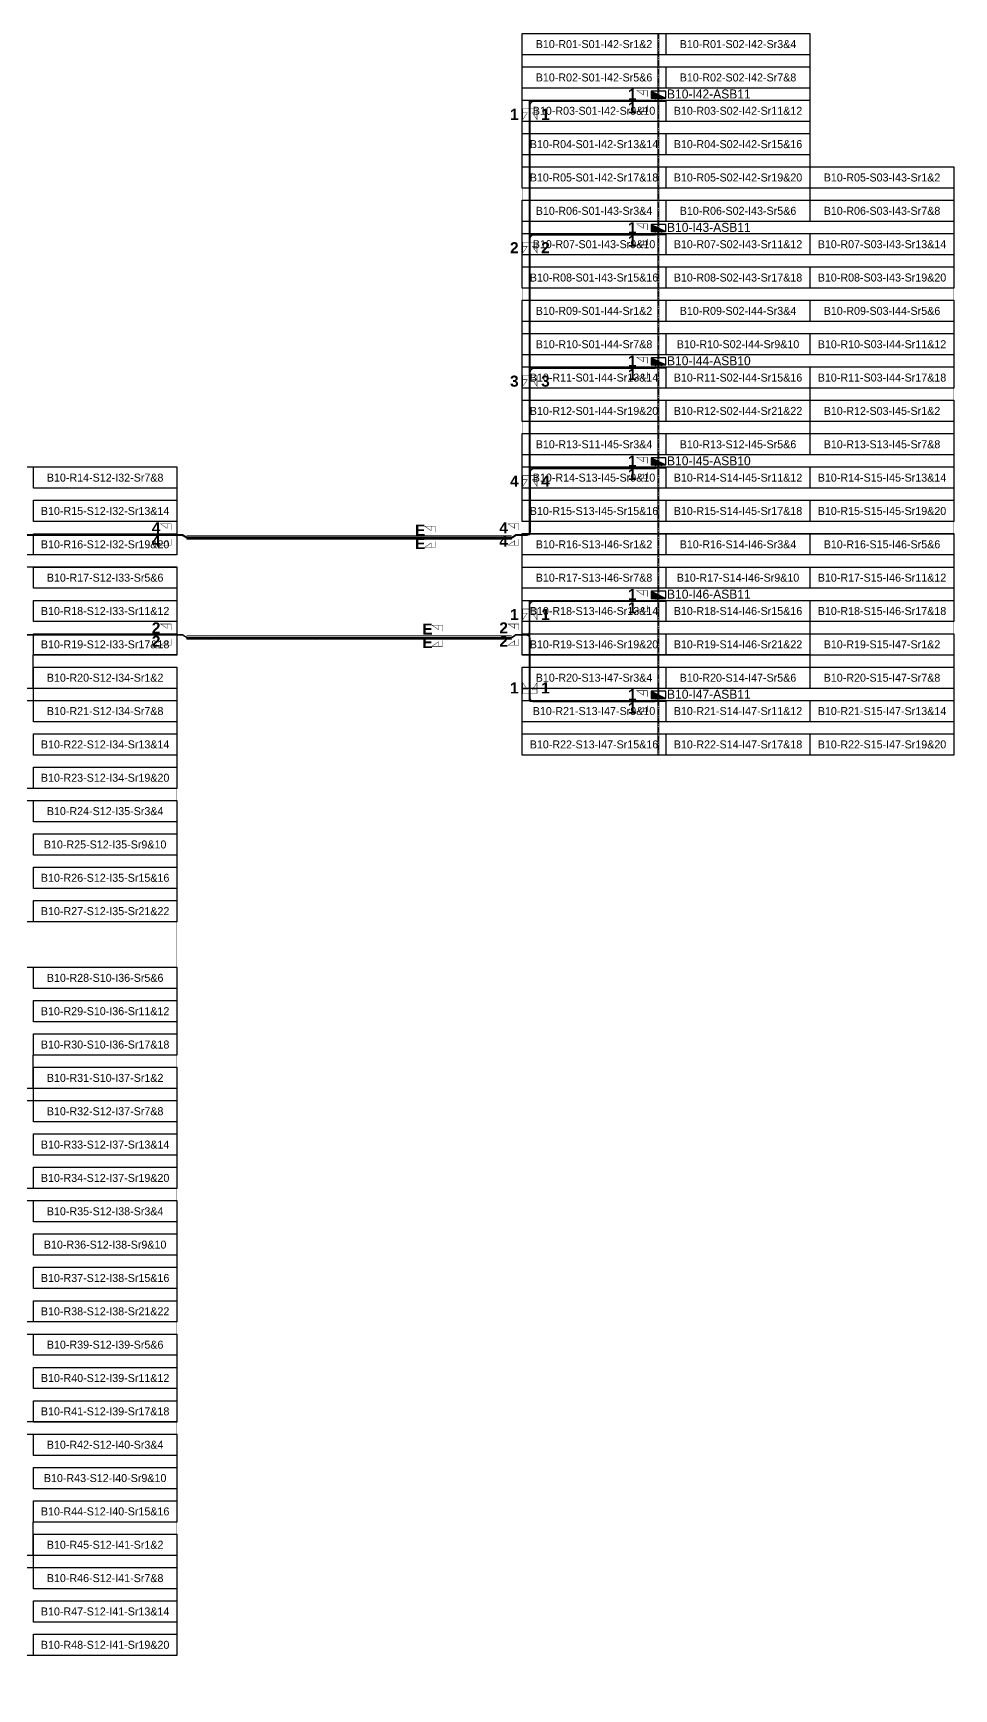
# Model space of a CAD drawing. Header units: metres. Extents: x 530797 to 531361, y 2674572 to 2674944.
# Drawn here: x 531153.4 to 531360.5, y 2674571.8 to 2674944.2 of the extents above; entities that cross this region are included whole.
import ezdxf
from ezdxf.enums import TextEntityAlignment as Align

# ---------------------------------------------------------------- set-up
doc = ezdxf.new("R2010")
doc.units = ezdxf.units.M
doc.linetypes.add('CENTER', pattern=[2, 1.25, -0.25, 0.25, -0.25])
for name, color, linetype in [('300mm Hume Pipe', 74, 'Continuous'), ('DC Trench BL-10', 40, 'Continuous'), ('E-Inverter Grouping', 2, 'Continuous'), ('Excavation', 7, 'Continuous'), ('Inverter Block-10', 7, 'Continuous'), ('LT Cable(AG) INV to LT Panel BL-10', 2, 'Continuous'), ('Messenger Wire Block-10 (Master Path)', 30, 'Continuous'), ('Messenger Wire Block-10 (MW Path)', 191, 'Continuous'), ('Messenger Wire Exc Link', 7, 'Continuous'), ('MMS Table Block-10', 8, 'Continuous'), ('Plan Line - DC BL-10', 40, 'Continuous'), ('Section Marking BL-10', 2, 'Continuous'), ('Trench (AC)-BL10', 14, 'Continuous')]:
    doc.layers.add(name, color=color, linetype=linetype)
doc.layers.add('Boundary-12.5 MW Block', color=6, linetype='Continuous', lineweight=9)
doc.layers.add('PILE', color=1, linetype='Continuous', lineweight=15)
doc.styles.add('BoldTextStyle', font='arialbd.ttf')
doc.styles.get("Standard").update_dxf_attribs({"font": 'Adani Regular.ttf'})

# ---------------------------------------------------------------- blocks, each defined once
blk = doc.blocks.new('MMS Table (32.292 x 4.788)')
at = {"color": 0}
blk.add_lwpolyline([(0, -0.002), (0, 4.786), (32.292, 4.786), (32.292, -0.002)], close=True, dxfattribs=at)
at = {"color": 7}
blk.add_attdef('ID1', text='', height=1.8, dxfattribs=at).set_placement((16.146, 2.392), align=Align.MIDDLE_CENTER)
blk = doc.blocks.new('Inverter Block')
h = blk.add_hatch(color=0)
h.dxf.hatch_style = 1
h.paths.add_polyline_path([(-1.46, 2.27), (-1.46, 0.85), (1.46, 0.85)])
at = {"color": 0}
blk.add_lwpolyline([(1.46, 2.27), (-1.46, 2.27), (-1.46, 0.85), (1.46, 0.85)], close=True, dxfattribs=at)
blk.add_lwpolyline([(-1.46, 2.27), (1.46, 0.85)], dxfattribs=at)
at = {"layer": 'PILE'}
for centre in [(-0.61, 0.85), (0.61, 0.85)]:
    blk.add_circle(centre, 0.156, dxfattribs=at)
at = {"color": 7}
blk.add_attdef('ID', (-1.46, 3.01), '', height=1.8, dxfattribs=at)

msp = doc.modelspace()

# ---------------------------------------------------------------- hatches: boundary and pattern name
at = {"layer": '300mm Hume Pipe'}
h = msp.add_hatch(dxfattribs=at)
h.set_pattern_fill('ANSI37', color=74, angle=90)
h.set_pattern_definition([(135, (3206538.99225, 2143855.4852), (-0.0883883476483, -0.0883883476483), []), (225, (3206538.99225, 2143855.4852), (0.0883883476483, -0.0883883476483), [])])
h.paths.add_polyline_path([(531187.97, 2674830.53), (531187.97, 2674830.83), (531260.89, 2674830.83), (531260.89, 2674830.53)])
h = msp.add_hatch(dxfattribs=at)
h.set_pattern_fill('ANSI37', color=74, angle=90)
h.set_pattern_definition([(135, (3206538.99225, 2143832.9852), (-0.0883883476483, -0.0883883476483), []), (225, (3206538.99225, 2143832.9852), (0.0883883476483, -0.0883883476483), [])])
h.paths.add_polyline_path([(531187.97, 2674808.03), (531187.97, 2674808.33), (531260.89, 2674808.33), (531260.89, 2674808.03)])

# ---------------------------------------------------------------- linework, layer by layer
at = {"layer": '300mm Hume Pipe', "color": 74}
for points in [[(531187.97, 2674830.53), (531187.97, 2674830.83), (531260.89, 2674830.83), (531260.89, 2674830.53)], [(531187.97, 2674808.03), (531187.97, 2674808.33), (531260.89, 2674808.33), (531260.89, 2674808.03)]]:
    msp.add_lwpolyline(points, close=True, dxfattribs=at)
at = {"layer": 'Boundary-12.5 MW Block', "const_width": 0.05}
msp.add_lwpolyline([(531268.32, 2674781.79), (531185.74, 2674781.79), (531185.74, 2674579.29), (531088.56, 2674579.29), (531088.56, 2674571.79), (530797.14, 2674571.79), (530797.14, 2674854.08), (531120.96, 2674854.08), (531120.96, 2674846.58), (531185.74, 2674846.58), (531263.42, 2674846.58), (531263.42, 2674944.08), (531328.1, 2674944.08), (531328.1, 2674914.08), (531360.49, 2674914.08), (531360.49, 2674781.79)], close=True, dxfattribs=at)
at = {"layer": 'DC Trench BL-10', "color": 40, "const_width": 0.15}
msp.add_lwpolyline([(531294.22, 2674944.08), (531293.92, 2674944.08), (531293.92, 2674781.79), (531294.22, 2674781.79)], close=True, dxfattribs=at)
msp.add_lwpolyline([(531294.22, 2674944.08), (531293.92, 2674944.08), (531293.92, 2674781.79), (531294.22, 2674781.79)], close=True, dxfattribs=at)
at = {"layer": 'E-Inverter Grouping', "color": 3}
for points in [[(531328.1, 2674909.29), (531263.42, 2674909.29), (531263.42, 2674944.08), (531328.1, 2674944.08)], [(531360.49, 2674886.79), (531263.42, 2674886.79), (531263.42, 2674906.58), (531328.2, 2674906.58), (531328.2, 2674914.08), (531360.49, 2674914.08)], [(531360.49, 2674834.29), (531263.42, 2674834.29), (531263.42, 2674854.08), (531328.2, 2674854.08), (531328.2, 2674861.58), (531360.49, 2674861.58)], [(531088.66, 2674854.08), (531120.96, 2674854.08), (531120.96, 2674846.58), (531185.74, 2674846.58), (531185.74, 2674826.79), (531088.66, 2674826.79)], [(531360.49, 2674781.79), (531263.42, 2674781.79), (531263.42, 2674801.58), (531328.2, 2674801.58), (531328.2, 2674809.08), (531360.49, 2674809.08)], [(531185.74, 2674651.58), (531185.74, 2674631.79), (531120.96, 2674631.79), (531120.96, 2674624.29), (531088.66, 2674624.29), (531088.66, 2674651.58)], [(531121.06, 2674621.58), (531121.06, 2674629.08), (531185.74, 2674629.08), (531185.74, 2674609.29), (531153.35, 2674609.29), (531153.35, 2674601.79), (531088.66, 2674601.79), (531088.66, 2674621.58)], [(531185.74, 2674579.29), (531088.66, 2674579.29), (531088.66, 2674599.08), (531153.45, 2674599.08), (531153.45, 2674606.58), (531185.74, 2674606.58)]]:
    msp.add_lwpolyline(points, close=True, dxfattribs=at)
at = {"layer": 'E-Inverter Grouping'}
for points in [[(531263.42, 2674856.79), (531263.42, 2674884.08), (531360.49, 2674884.08), (531360.49, 2674864.29), (531328.1, 2674864.29), (531328.1, 2674856.79)], [(531263.42, 2674804.29), (531263.42, 2674831.58), (531360.49, 2674831.58), (531360.49, 2674811.79), (531328.1, 2674811.79), (531328.1, 2674804.29)], [(531185.74, 2674804.29), (531153.35, 2674804.29), (531153.35, 2674796.79), (531088.66, 2674796.79), (531088.66, 2674824.08), (531185.74, 2674824.08)], [(531185.74, 2674774.29), (531120.96, 2674774.29), (531120.96, 2674766.79), (531088.66, 2674766.79), (531088.66, 2674794.08), (531153.45, 2674794.08), (531153.45, 2674801.58), (531185.74, 2674801.58)], [(531185.74, 2674744.29), (531088.66, 2674744.29), (531088.66, 2674764.08), (531121.06, 2674764.08), (531121.06, 2674771.58), (531185.74, 2674771.58)], [(531185.74, 2674734.08), (531185.74, 2674714.29), (531153.35, 2674714.29), (531153.35, 2674706.79), (531088.66, 2674706.79), (531088.66, 2674734.08)], [(531185.74, 2674684.29), (531120.96, 2674684.29), (531120.96, 2674676.79), (531088.66, 2674676.79), (531088.66, 2674704.08), (531153.45, 2674704.08), (531153.45, 2674711.58), (531185.74, 2674711.58)], [(531185.74, 2674654.29), (531088.66, 2674654.29), (531088.66, 2674674.08), (531121.06, 2674674.08), (531121.06, 2674681.58), (531185.74, 2674681.58)]]:
    msp.add_lwpolyline(points, close=True, dxfattribs=at)
at = {"layer": 'Excavation', "color": 2, "const_width": 0.1}
for points in [[(531188.09, 2674830.68), (531260.99, 2674830.68)], [(531188.09, 2674808.18), (531260.99, 2674808.18)]]:
    msp.add_lwpolyline(points, dxfattribs=at)
at = {"layer": 'LT Cable(AG) INV to LT Panel BL-10', "color": 5}
for points in [[(530976.37, 2674831.33), (531186.69, 2674831.33, -0.140439), (531187.17, 2674831.19), (531187.86, 2674830.76, 0.140439), (531188.34, 2674830.63), (531260.72, 2674830.63, 0.154151), (531261.24, 2674830.79), (531261.77, 2674831.17, -0.154151), (531262.29, 2674831.33), (531264.29, 2674831.33, 0.414214), (531265.19, 2674832.23), (531265.19, 2674927.93, -0.414214), (531266.09, 2674928.83), (531293.17, 2674928.83, 0.414214), (531294.07, 2674929.73), (531294.07, 2674930.23)], [(530976.39, 2674831.3), (531186.69, 2674831.3, -0.140439), (531187.16, 2674831.17), (531187.85, 2674830.74, 0.140439), (531188.33, 2674830.6), (531260.73, 2674830.6, 0.154151), (531261.25, 2674830.76), (531261.78, 2674831.14, -0.154151), (531262.3, 2674831.3), (531264.31, 2674831.3, 0.414214), (531265.21, 2674832.2), (531265.21, 2674897.9, -0.414214), (531266.11, 2674898.8), (531293.17, 2674898.8, 0.414214), (531294.07, 2674899.7), (531294.07, 2674900.23)], [(530976.42, 2674831.28), (531186.68, 2674831.28, -0.140439), (531187.16, 2674831.14), (531187.85, 2674830.71, 0.140439), (531188.32, 2674830.58), (531260.74, 2674830.58, 0.154151), (531261.25, 2674830.74), (531261.79, 2674831.12, -0.154151), (531262.31, 2674831.28), (531264.34, 2674831.28, 0.414214), (531265.24, 2674832.18), (531265.24, 2674867.88, -0.414214), (531266.14, 2674868.78), (531293.17, 2674868.78, 0.414214), (531294.07, 2674869.68), (531294.07, 2674870.23)], [(530976.44, 2674831.25), (531186.67, 2674831.25, -0.140439), (531187.15, 2674831.12), (531187.84, 2674830.69, 0.140439), (531188.32, 2674830.55), (531260.74, 2674830.55, 0.154151), (531261.26, 2674830.71), (531261.8, 2674831.09, -0.154151), (531262.32, 2674831.25), (531264.36, 2674831.25, 0.414214), (531265.26, 2674832.15), (531265.26, 2674845.35, -0.414214), (531266.16, 2674846.25), (531293.17, 2674846.25, 0.414214), (531294.07, 2674847.15), (531294.07, 2674847.73)], [(530976.32, 2674808.88), (531186.71, 2674808.88, -0.140439), (531187.19, 2674808.74), (531187.87, 2674808.31, 0.140439), (531188.35, 2674808.18), (531260.7, 2674808.18, 0.154151), (531261.22, 2674808.34), (531261.76, 2674808.72, -0.154151), (531262.28, 2674808.88), (531264.24, 2674808.88, 0.414214), (531265.14, 2674809.78), (531265.14, 2674815.48, -0.414214), (531266.04, 2674816.38), (531293.17, 2674816.38, 0.414214), (531294.07, 2674817.28), (531294.07, 2674817.73)], [(530976.34, 2674808.85), (531186.7, 2674808.85, -0.140439), (531187.18, 2674808.72), (531187.87, 2674808.29, 0.140439), (531188.34, 2674808.15), (531260.71, 2674808.15, 0.154151), (531261.23, 2674808.31), (531261.77, 2674808.69, -0.154151), (531262.28, 2674808.85), (531264.21, 2674808.85, -0.414214), (531265.11, 2674807.95), (531265.11, 2674794.75, 0.414214), (531266.01, 2674793.85), (531293.17, 2674793.85, 0.414214), (531294.07, 2674794.75), (531294.07, 2674795.23)]]:
    msp.add_lwpolyline(points, format="xyb", dxfattribs=at)
at = {"layer": 'Messenger Wire Block-10 (Master Path)'}
for points in [[(531265.14, 2674831.38), (531265.14, 2674928.88)], [(531265.14, 2674928.88), (531295.71, 2674928.88)], [(531265.14, 2674898.88), (531295.71, 2674898.88)], [(531265.14, 2674868.88), (531295.71, 2674868.88)], [(531265.14, 2674846.38), (531295.71, 2674846.38)], [(530975.42, 2674831.38), (531186.97, 2674831.38)], [(531261.99, 2674831.38), (531265.14, 2674831.38)], [(531265.14, 2674793.88), (531265.14, 2674816.38)], [(531265.14, 2674816.38), (531295.71, 2674816.38)], [(530975.42, 2674808.88), (531186.97, 2674808.88)], [(531261.99, 2674808.88), (531265.14, 2674808.88)], [(531265.14, 2674793.88), (531295.71, 2674793.88)]]:
    msp.add_lwpolyline(points, dxfattribs=at)
at = {"layer": 'Messenger Wire Block-10 (MW Path)', "const_width": 0.1}
for points in [[(531264.89, 2674831.38), (531264.89, 2674928.88)], [(531265.14, 2674928.88), (531295.71, 2674928.88)], [(531265.14, 2674898.88), (531295.71, 2674898.88)], [(531265.14, 2674868.88), (531295.71, 2674868.88)], [(531265.14, 2674846.38), (531295.71, 2674846.38)], [(530975.42, 2674831.38), (531186.97, 2674831.38)], [(531261.99, 2674831.38), (531265.14, 2674831.38)], [(531264.89, 2674793.88), (531264.89, 2674816.38)], [(531265.14, 2674816.38), (531295.71, 2674816.38)], [(530975.42, 2674808.88), (531186.97, 2674808.88)], [(531261.99, 2674808.88), (531265.14, 2674808.88)], [(531265.14, 2674793.88), (531295.71, 2674793.88)]]:
    msp.add_lwpolyline(points, dxfattribs=at)
at = {"layer": 'Messenger Wire Exc Link'}
for points in [[(531186.97, 2674831.38), (531188.09, 2674830.68)], [(531260.99, 2674830.68), (531261.99, 2674831.38)], [(531186.97, 2674808.88), (531188.09, 2674808.18)], [(531260.99, 2674808.18), (531261.99, 2674808.88)]]:
    msp.add_lwpolyline(points, dxfattribs=at)
at = {"layer": 'Plan Line - DC BL-10', "color": 6, "linetype": 'CENTER'}
msp.add_lwpolyline([(531294.07, 2674944.08), (531294.07, 2674781.79)], dxfattribs=at)
at = {"layer": 'Section Marking BL-10', "color": 94, "lineweight": 35, "true_color": 0x00a500, "const_width": 0.1}
for points in [[(531291.57, 2674929.88), (531291.57, 2674931.27), (531289.17, 2674931.27), (531290.65, 2674930.26), (531290.65, 2674931.27)], [(531264.94, 2674927.13), (531263.55, 2674927.13), (531263.55, 2674924.73), (531264.56, 2674926.21), (531263.55, 2674926.21)], [(531265.34, 2674927.13), (531266.73, 2674927.13), (531266.73, 2674924.73), (531265.72, 2674926.21), (531266.73, 2674926.21)], [(531291.57, 2674927.88), (531291.57, 2674926.49), (531289.17, 2674926.49), (531290.65, 2674927.5), (531290.65, 2674926.49)], [(531291.57, 2674899.88), (531291.57, 2674901.27), (531289.17, 2674901.27), (531290.65, 2674900.26), (531290.65, 2674901.27)], [(531264.94, 2674897.13), (531263.55, 2674897.13), (531263.55, 2674894.73), (531264.56, 2674896.21), (531263.55, 2674896.21)], [(531265.34, 2674897.13), (531266.73, 2674897.13), (531266.73, 2674894.73), (531265.72, 2674896.21), (531266.73, 2674896.21)], [(531291.57, 2674897.88), (531291.57, 2674896.49), (531289.17, 2674896.49), (531290.65, 2674897.5), (531290.65, 2674896.49)], [(531291.57, 2674869.88), (531291.57, 2674871.27), (531289.17, 2674871.27), (531290.65, 2674870.26), (531290.65, 2674871.27)], [(531264.94, 2674867.13), (531263.55, 2674867.13), (531263.55, 2674864.73), (531264.56, 2674866.21), (531263.55, 2674866.21)], [(531265.34, 2674867.13), (531266.73, 2674867.13), (531266.73, 2674864.73), (531265.72, 2674866.21), (531266.73, 2674866.21)], [(531291.57, 2674867.88), (531291.57, 2674866.49), (531289.17, 2674866.49), (531290.65, 2674867.5), (531290.65, 2674866.49)], [(531291.57, 2674847.38), (531291.57, 2674848.77), (531289.17, 2674848.77), (531290.65, 2674847.76), (531290.65, 2674848.77)], [(531264.94, 2674844.63), (531263.55, 2674844.63), (531263.55, 2674842.23), (531264.56, 2674843.71), (531263.55, 2674843.71)], [(531265.34, 2674844.63), (531266.73, 2674844.63), (531266.73, 2674842.23), (531265.72, 2674843.71), (531266.73, 2674843.71)], [(531291.57, 2674845.38), (531291.57, 2674843.99), (531289.17, 2674843.99), (531290.65, 2674845), (531290.65, 2674843.99)], [(531184.47, 2674832.38), (531184.47, 2674833.77), (531182.07, 2674833.77), (531183.55, 2674832.76), (531183.55, 2674833.77)], [(531243.84, 2674831.87), (531243.84, 2674833.26), (531241.44, 2674833.26), (531242.92, 2674832.25), (531242.92, 2674833.26)], [(531262.64, 2674832.38), (531262.64, 2674833.77), (531260.24, 2674833.77), (531261.72, 2674832.76), (531261.72, 2674833.77)], [(531184.47, 2674830.38), (531184.47, 2674828.99), (531182.07, 2674828.99), (531183.55, 2674830), (531183.55, 2674828.99)], [(531243.84, 2674829.87), (531243.84, 2674828.48), (531241.44, 2674828.48), (531242.92, 2674829.49), (531242.92, 2674828.48)], [(531262.64, 2674830.38), (531262.64, 2674828.99), (531260.24, 2674828.99), (531261.72, 2674830), (531261.72, 2674828.99)], [(531291.57, 2674817.38), (531291.57, 2674818.77), (531289.17, 2674818.77), (531290.65, 2674817.76), (531290.65, 2674818.77)], [(531264.94, 2674814.63), (531263.55, 2674814.63), (531263.55, 2674812.23), (531264.56, 2674813.71), (531263.55, 2674813.71)], [(531265.34, 2674814.63), (531266.73, 2674814.63), (531266.73, 2674812.23), (531265.72, 2674813.71), (531266.73, 2674813.71)], [(531291.57, 2674815.38), (531291.57, 2674813.99), (531289.17, 2674813.99), (531290.65, 2674815), (531290.65, 2674813.99)], [(531184.47, 2674809.88), (531184.47, 2674811.27), (531182.07, 2674811.27), (531183.55, 2674810.26), (531183.55, 2674811.27)], [(531245.5, 2674809.62), (531245.5, 2674811.01), (531243.1, 2674811.01), (531244.58, 2674810), (531244.58, 2674811.01)], [(531262.64, 2674809.88), (531262.64, 2674811.27), (531260.24, 2674811.27), (531261.72, 2674810.26), (531261.72, 2674811.27)], [(531184.47, 2674807.88), (531184.47, 2674806.49), (531182.07, 2674806.49), (531183.55, 2674807.5), (531183.55, 2674806.49)], [(531245.5, 2674807.62), (531245.5, 2674806.23), (531243.1, 2674806.23), (531244.58, 2674807.24), (531244.58, 2674806.23)], [(531262.64, 2674807.88), (531262.64, 2674806.49), (531260.24, 2674806.49), (531261.72, 2674807.5), (531261.72, 2674806.49)], [(531264.94, 2674795.63), (531263.55, 2674795.63), (531263.55, 2674798.03), (531264.56, 2674796.55), (531263.55, 2674796.55)], [(531265.34, 2674795.63), (531266.73, 2674795.63), (531266.73, 2674798.03), (531265.72, 2674796.55), (531266.73, 2674796.55)], [(531291.57, 2674794.88), (531291.57, 2674796.27), (531289.17, 2674796.27), (531290.65, 2674795.26), (531290.65, 2674796.27)], [(531291.57, 2674792.88), (531291.57, 2674791.49), (531289.17, 2674791.49), (531290.65, 2674792.5), (531290.65, 2674791.49)]]:
    msp.add_lwpolyline(points, dxfattribs=at)
at = {"layer": 'Trench (AC)-BL10', "const_width": 0.1}
for points in [[(531187.97, 2674831.13), (531260.99, 2674831.13), (531260.99, 2674830.23), (531187.97, 2674830.23)], [(531187.97, 2674808.63), (531260.99, 2674808.63), (531260.99, 2674807.73), (531187.97, 2674807.73)]]:
    msp.add_lwpolyline(points, close=True, dxfattribs=at)

# ---------------------------------------------------------------- block references
at = {"layer": 'Inverter Block-10'}
ref = msp.add_blockref('Inverter Block', (531294.07, 2674928.57), dxfattribs=dict(at, xscale=1.124999999976148, yscale=1.124999999976148, zscale=1.124999999976148))
ref.add_attrib('ID', 'B10-I42-ASB11', (531295.99, 2674929.45), dxfattribs={"layer": '0', "color": 7, "height": 2.025})
ref = msp.add_blockref('Inverter Block', (531294.07, 2674898.57), dxfattribs=dict(at, xscale=1.124999999976148, yscale=1.124999999976148, zscale=1.124999999976148))
ref.add_attrib('ID', 'B10-I43-ASB11', (531295.99, 2674899.45), dxfattribs={"layer": '0', "color": 7, "height": 2.025})
ref = msp.add_blockref('Inverter Block', (531294.07, 2674868.57), dxfattribs=dict(at, xscale=1.124999999976148, yscale=1.124999999976148, zscale=1.124999999976148))
ref.add_attrib('ID', 'B10-I44-ASB10', (531295.99, 2674869.45), dxfattribs={"layer": '0', "color": 7, "height": 2.025})
ref = msp.add_blockref('Inverter Block', (531294.07, 2674846.07), dxfattribs=dict(at, xscale=1.124999999976148, yscale=1.124999999976148, zscale=1.124999999976148))
ref.add_attrib('ID', 'B10-I45-ASB10', (531295.99, 2674846.95), dxfattribs={"layer": '0', "color": 7, "height": 2.025})
ref = msp.add_blockref('Inverter Block', (531294.07, 2674816.07), dxfattribs=dict(at, xscale=1.124999999976148, yscale=1.124999999976148, zscale=1.124999999976148))
ref.add_attrib('ID', 'B10-I46-ASB11', (531295.99, 2674816.95), dxfattribs={"layer": '0', "color": 7, "height": 2.025})
ref = msp.add_blockref('Inverter Block', (531294.07, 2674793.57), dxfattribs=dict(at, xscale=1.124999999976148, yscale=1.124999999976148, zscale=1.124999999976148))
ref.add_attrib('ID', 'B10-I47-ASB11', (531295.99, 2674794.45), dxfattribs={"layer": '0', "color": 7, "height": 2.025})
at = {"layer": 'MMS Table Block-10'}
for p, values in [((531263.42, 2674939.29), {'ID1': 'B10-R01-S01-I42-Sr1&2'}), ((531295.81, 2674939.29), {'ID1': 'B10-R01-S02-I42-Sr3&4'}), ((531263.42, 2674931.79), {'ID1': 'B10-R02-S01-I42-Sr5&6'}), ((531295.81, 2674931.79), {'ID1': 'B10-R02-S02-I42-Sr7&8'}), ((531263.42, 2674924.29), {'ID1': 'B10-R03-S01-I42-Sr9&10'}), ((531295.81, 2674924.29), {'ID1': 'B10-R03-S02-I42-Sr11&12'}), ((531263.42, 2674916.79), {'ID1': 'B10-R04-S01-I42-Sr13&14'}), ((531295.81, 2674916.79), {'ID1': 'B10-R04-S02-I42-Sr15&16'}), ((531263.42, 2674909.29), {'ID1': 'B10-R05-S01-I42-Sr17&18'}), ((531295.81, 2674909.29), {'ID1': 'B10-R05-S02-I42-Sr19&20'}), ((531328.2, 2674909.29), {'ID1': 'B10-R05-S03-I43-Sr1&2'}), ((531263.42, 2674901.79), {'ID1': 'B10-R06-S01-I43-Sr3&4'}), ((531295.81, 2674901.79), {'ID1': 'B10-R06-S02-I43-Sr5&6'}), ((531328.2, 2674901.79), {'ID1': 'B10-R06-S03-I43-Sr7&8'}), ((531263.42, 2674894.29), {'ID1': 'B10-R07-S01-I43-Sr9&10'}), ((531295.81, 2674894.29), {'ID1': 'B10-R07-S02-I43-Sr11&12'}), ((531328.2, 2674894.29), {'ID1': 'B10-R07-S03-I43-Sr13&14'}), ((531263.42, 2674886.79), {'ID1': 'B10-R08-S01-I43-Sr15&16'}), ((531295.81, 2674886.79), {'ID1': 'B10-R08-S02-I43-Sr17&18'}), ((531328.2, 2674886.79), {'ID1': 'B10-R08-S03-I43-Sr19&20'}), ((531263.42, 2674879.29), {'ID1': 'B10-R09-S01-I44-Sr1&2'}), ((531295.81, 2674879.29), {'ID1': 'B10-R09-S02-I44-Sr3&4'}), ((531328.2, 2674879.29), {'ID1': 'B10-R09-S03-I44-Sr5&6'}), ((531263.42, 2674871.79), {'ID1': 'B10-R10-S01-I44-Sr7&8'}), ((531295.81, 2674871.79), {'ID1': 'B10-R10-S02-I44-Sr9&10'}), ((531328.2, 2674871.79), {'ID1': 'B10-R10-S03-I44-Sr11&12'}), ((531263.42, 2674864.29), {'ID1': 'B10-R11-S01-I44-Sr13&14'}), ((531295.81, 2674864.29), {'ID1': 'B10-R11-S02-I44-Sr15&16'}), ((531328.2, 2674864.29), {'ID1': 'B10-R11-S03-I44-Sr17&18'}), ((531263.42, 2674856.79), {'ID1': 'B10-R12-S01-I44-Sr19&20'}), ((531295.81, 2674856.79), {'ID1': 'B10-R12-S02-I44-Sr21&22'}), ((531328.2, 2674856.79), {'ID1': 'B10-R12-S03-I45-Sr1&2'}), ((531263.42, 2674849.29), {'ID1': 'B10-R13-S11-I45-Sr3&4'}), ((531295.81, 2674849.29), {'ID1': 'B10-R13-S12-I45-Sr5&6'}), ((531328.2, 2674849.29), {'ID1': 'B10-R13-S13-I45-Sr7&8'}), ((531153.45, 2674841.79), {'ID1': 'B10-R14-S12-I32-Sr7&8'}), ((531263.42, 2674841.79), {'ID1': 'B10-R14-S13-I45-Sr9&10'}), ((531295.81, 2674841.79), {'ID1': 'B10-R14-S14-I45-Sr11&12'}), ((531328.2, 2674841.79), {'ID1': 'B10-R14-S15-I45-Sr13&14'}), ((531153.45, 2674834.29), {'ID1': 'B10-R15-S12-I32-Sr13&14'}), ((531263.42, 2674834.29), {'ID1': 'B10-R15-S13-I45-Sr15&16'}), ((531295.81, 2674834.29), {'ID1': 'B10-R15-S14-I45-Sr17&18'}), ((531328.2, 2674834.29), {'ID1': 'B10-R15-S15-I45-Sr19&20'}), ((531153.45, 2674826.79), {'ID1': 'B10-R16-S12-I32-Sr19&20'}), ((531263.42, 2674826.79), {'ID1': 'B10-R16-S13-I46-Sr1&2'}), ((531295.81, 2674826.79), {'ID1': 'B10-R16-S14-I46-Sr3&4'}), ((531328.2, 2674826.79), {'ID1': 'B10-R16-S15-I46-Sr5&6'}), ((531153.45, 2674819.29), {'ID1': 'B10-R17-S12-I33-Sr5&6'}), ((531263.42, 2674819.29), {'ID1': 'B10-R17-S13-I46-Sr7&8'}), ((531295.81, 2674819.29), {'ID1': 'B10-R17-S14-I46-Sr9&10'}), ((531328.2, 2674819.29), {'ID1': 'B10-R17-S15-I46-Sr11&12'}), ((531153.45, 2674811.79), {'ID1': 'B10-R18-S12-I33-Sr11&12'}), ((531263.42, 2674811.79), {'ID1': 'B10-R18-S13-I46-Sr13&14'}), ((531295.81, 2674811.79), {'ID1': 'B10-R18-S14-I46-Sr15&16'}), ((531328.2, 2674811.79), {'ID1': 'B10-R18-S15-I46-Sr17&18'}), ((531153.45, 2674804.29), {'ID1': 'B10-R19-S12-I33-Sr17&18'}), ((531263.42, 2674804.29), {'ID1': 'B10-R19-S13-I46-Sr19&20'}), ((531295.81, 2674804.29), {'ID1': 'B10-R19-S14-I46-Sr21&22'}), ((531328.2, 2674804.29), {'ID1': 'B10-R19-S15-I47-Sr1&2'}), ((531153.45, 2674796.79), {'ID1': 'B10-R20-S12-I34-Sr1&2'}), ((531263.42, 2674796.79), {'ID1': 'B10-R20-S13-I47-Sr3&4'}), ((531295.81, 2674796.79), {'ID1': 'B10-R20-S14-I47-Sr5&6'}), ((531328.2, 2674796.79), {'ID1': 'B10-R20-S15-I47-Sr7&8'}), ((531153.45, 2674789.29), {'ID1': 'B10-R21-S12-I34-Sr7&8'}), ((531263.42, 2674789.29), {'ID1': 'B10-R21-S13-I47-Sr9&10'}), ((531295.81, 2674789.29), {'ID1': 'B10-R21-S14-I47-Sr11&12'}), ((531328.2, 2674789.29), {'ID1': 'B10-R21-S15-I47-Sr13&14'}), ((531153.45, 2674781.79), {'ID1': 'B10-R22-S12-I34-Sr13&14'}), ((531263.42, 2674781.79), {'ID1': 'B10-R22-S13-I47-Sr15&16'}), ((531295.81, 2674781.79), {'ID1': 'B10-R22-S14-I47-Sr17&18'}), ((531328.2, 2674781.79), {'ID1': 'B10-R22-S15-I47-Sr19&20'}), ((531153.45, 2674774.29), {'ID1': 'B10-R23-S12-I34-Sr19&20'}), ((531153.45, 2674766.79), {'ID1': 'B10-R24-S12-I35-Sr3&4'}), ((531153.45, 2674759.29), {'ID1': 'B10-R25-S12-I35-Sr9&10'}), ((531153.45, 2674751.79), {'ID1': 'B10-R26-S12-I35-Sr15&16'}), ((531153.45, 2674744.29), {'ID1': 'B10-R27-S12-I35-Sr21&22'}), ((531153.45, 2674729.29), {'ID1': 'B10-R28-S10-I36-Sr5&6'}), ((531153.45, 2674721.79), {'ID1': 'B10-R29-S10-I36-Sr11&12'}), ((531153.45, 2674714.29), {'ID1': 'B10-R30-S10-I36-Sr17&18'}), ((531153.45, 2674706.79), {'ID1': 'B10-R31-S10-I37-Sr1&2'}), ((531153.45, 2674699.29), {'ID1': 'B10-R32-S12-I37-Sr7&8'}), ((531153.45, 2674691.79), {'ID1': 'B10-R33-S12-I37-Sr13&14'}), ((531153.45, 2674684.29), {'ID1': 'B10-R34-S12-I37-Sr19&20'}), ((531153.45, 2674676.79), {'ID1': 'B10-R35-S12-I38-Sr3&4'}), ((531153.45, 2674669.29), {'ID1': 'B10-R36-S12-I38-Sr9&10'}), ((531153.45, 2674661.79), {'ID1': 'B10-R37-S12-I38-Sr15&16'}), ((531153.45, 2674654.29), {'ID1': 'B10-R38-S12-I38-Sr21&22'}), ((531153.45, 2674646.79), {'ID1': 'B10-R39-S12-I39-Sr5&6'}), ((531153.45, 2674639.29), {'ID1': 'B10-R40-S12-I39-Sr11&12'}), ((531153.45, 2674631.79), {'ID1': 'B10-R41-S12-I39-Sr17&18'}), ((531153.45, 2674624.29), {'ID1': 'B10-R42-S12-I40-Sr3&4'}), ((531153.45, 2674616.79), {'ID1': 'B10-R43-S12-I40-Sr9&10'}), ((531153.45, 2674609.29), {'ID1': 'B10-R44-S12-I40-Sr15&16'}), ((531153.45, 2674601.79), {'ID1': 'B10-R45-S12-I41-Sr1&2'}), ((531153.45, 2674594.29), {'ID1': 'B10-R46-S12-I41-Sr7&8'}), ((531153.45, 2674586.79), {'ID1': 'B10-R47-S12-I41-Sr13&14'}), ((531153.45, 2674579.29), {'ID1': 'B10-R48-S12-I41-Sr19&20'})]:
    msp.add_blockref('MMS Table (32.292 x 4.788)', p, dxfattribs=at).add_auto_attribs(values)

# ---------------------------------------------------------------- texts
at = {"layer": 'Section Marking BL-10', "color": 94, "true_color": 0x00a500, "style": 'BoldTextStyle'}
for s, p in [('1', (531288.17, 2674930.38)), ('1', (531261.64, 2674925.88)), ('1', (531268.64, 2674925.88)), ('1', (531288.17, 2674927.38)), ('1', (531288.17, 2674900.38)), ('2', (531261.64, 2674895.88)), ('2', (531268.64, 2674895.88)), ('1', (531288.17, 2674897.38)), ('1', (531288.17, 2674870.38)), ('3', (531261.64, 2674865.88)), ('3', (531268.64, 2674865.88)), ('1', (531288.17, 2674867.38)), ('1', (531288.17, 2674847.88)), ('4', (531261.64, 2674843.38)), ('4', (531268.64, 2674843.38)), ('1', (531288.17, 2674844.88)), ('4', (531181.07, 2674832.88)), ('E', (531240.44, 2674832.37)), ('4', (531259.24, 2674832.88)), ('4', (531181.07, 2674829.88)), ('E', (531240.44, 2674829.37)), ('4', (531259.24, 2674829.88)), ('1', (531288.17, 2674817.88)), ('1', (531261.64, 2674813.38)), ('1', (531268.64, 2674813.38)), ('1', (531288.17, 2674814.88)), ('2', (531181.07, 2674810.38)), ('E', (531242.1, 2674810.12)), ('2', (531259.24, 2674810.38)), ('2', (531181.07, 2674807.38)), ('E', (531242.1, 2674807.12)), ('2', (531259.24, 2674807.38)), ('1', (531261.64, 2674796.88)), ('1', (531268.64, 2674796.88)), ('1', (531288.17, 2674795.38)), ('1', (531288.17, 2674792.38))]:
    msp.add_text(s, height=2.5, dxfattribs=at).set_placement(p, align=Align.MIDDLE_CENTER)

doc.saveas('drawing.dxf')
